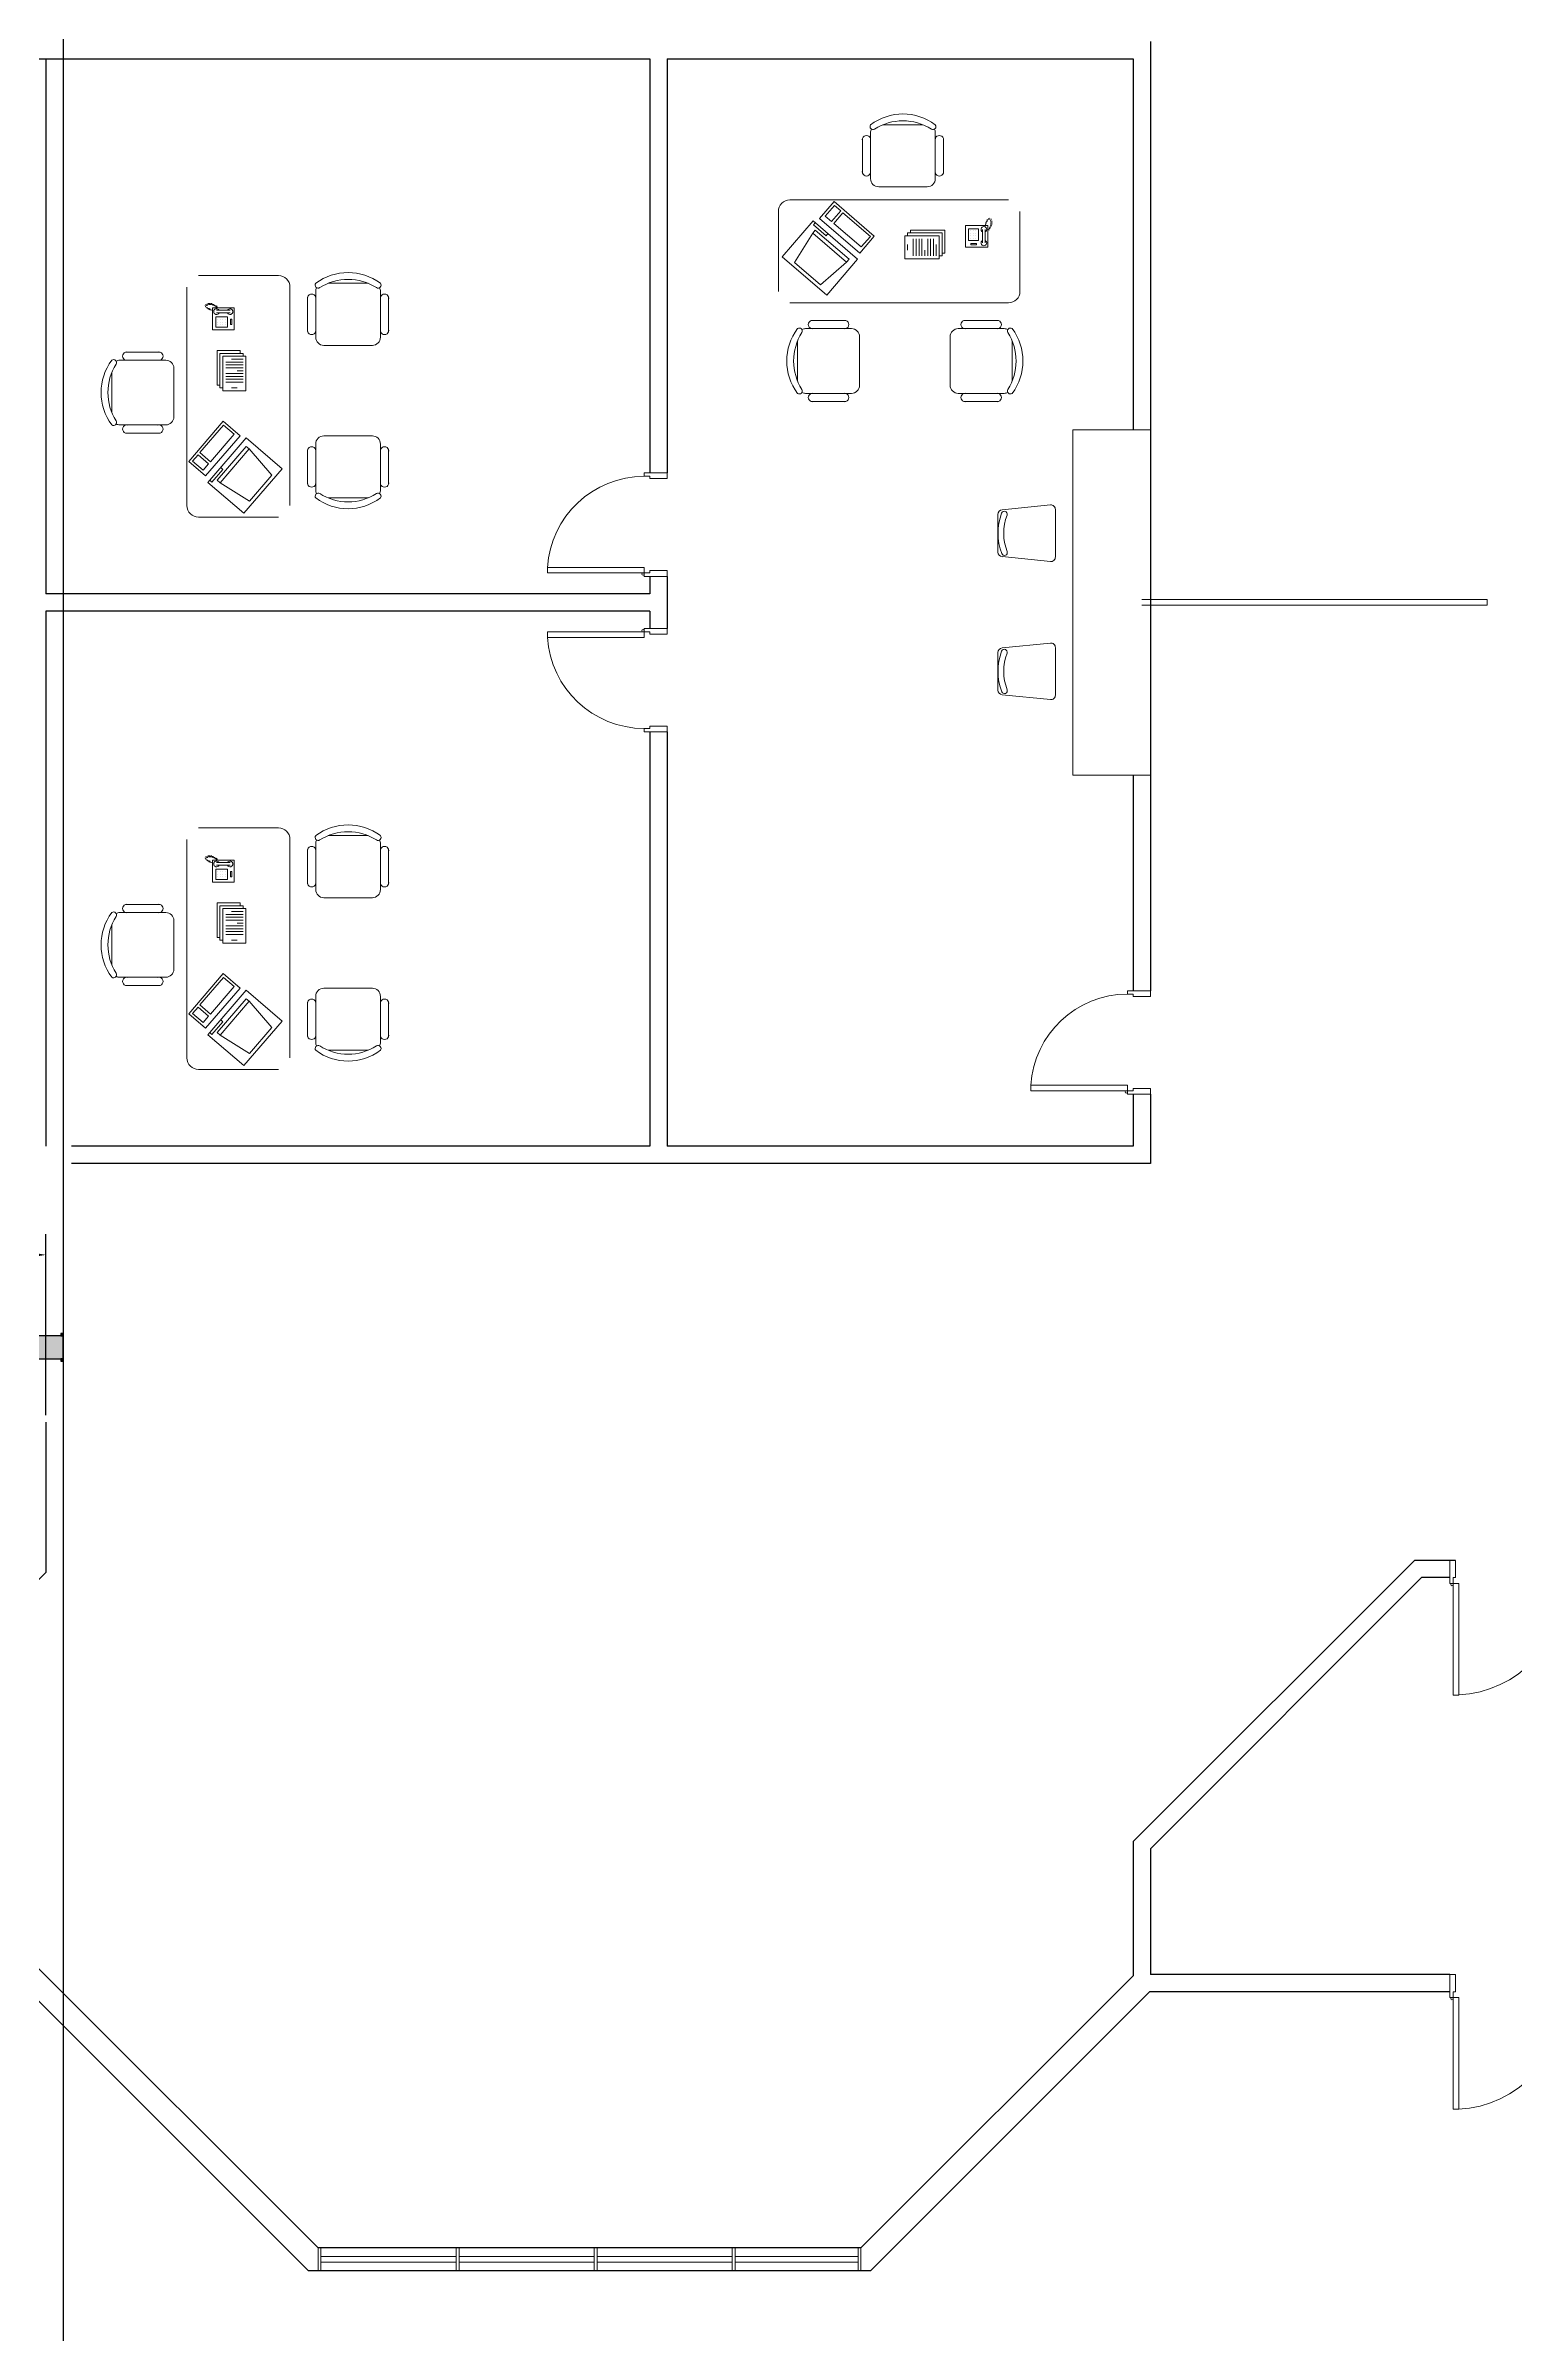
# Model space of a CAD drawing. Extents: x -3700 to 3801, y 313 to 399.
# Drawn here: x 94.27 to 107.04, y 347.95 to 367.84 of the extents above; entities that cross this region are included whole.
import ezdxf
from ezdxf import colors
from ezdxf.entities.mleader import LeaderData, LeaderLine
from ezdxf.math import Vec2, Vec3

# ---------------------------------------------------------------- set-up
doc = ezdxf.new("R2010")
doc.units = 0
doc.header["$LTSCALE"] = 0.15
doc.layers.get('0').update_dxf_attribs({"color": 252})
doc.layers.get('Defpoints').update_dxf_attribs({"color": 252})
for name, color, linetype in [('0 sockets', 252, 'Continuous'), ('0 sound', 252, 'Continuous'), ('0 WIRINF', 2, 'Continuous'), ('bound', 252, 'Continuous'), ('CIRCUIT_PRO_LAYER', 7, 'Continuous'), ('CPTOOLS-TRAY', 1, 'Continuous'), ('sarray', 7, 'Continuous')]:
    doc.layers.add(name, color=color, linetype=linetype)
for name, color, linetype, lineweight in [('anal', 252, 'Continuous', 20), ('DOOR', 252, 'Continuous', 20), ('FUR', 252, 'Continuous', 9), ('sofa', 252, 'Continuous', 9), ('wall', 252, 'Continuous', 30)]:
    doc.layers.add(name, color=color, linetype=linetype, lineweight=lineweight)
doc.dimstyles.get("Standard").update_dxf_attribs({"dimtxt": 0.18, "dimasz": 0.18, "dimexe": 0.18, "dimexo": 0.0625, "dimgap": 0.09, "dimtad": 0, "dimtih": 1, "dimtoh": 1, "dimdec": 4, "dimzin": 0, "dimdsep": 46, "dimtxsty": 'Standard', "dimcen": 0.09, "dimadec": 0, "dimazin": 0, "dimtfac": 1, "dimtdec": 4, "dimtofl": 0, "dimtmove": 0, "dimatfit": 3, "dimfxl": 1, "dimtolj": 1, "dimtzin": 0, "dimarcsym": 0})

# ---------------------------------------------------------------- blocks, each defined once
blk = doc.blocks.new('D200')
at = {"layer": 'DOOR'}
for points in [[(0.03, 0.2), (0.03, 1.17), (0.08, 1.17), (0.08, 0.2)], [(1.97, 0.2), (1.97, 1.17), (1.92, 1.17), (1.92, 0.2)], [(0.03, 0.2), (0, 0.2), (0, 0), (0.05, 0), (0.05, 0.15), (0.03, 0.15)], [(1.97, 0.2), (2, 0.2), (2, 0), (1.95, 0), (1.95, 0.15), (1.97, 0.15)]]:
    blk.add_lwpolyline(points, close=True, dxfattribs=at)
for centre in [(0.02, 0.21), (1.98, 0.21)]:
    blk.add_circle(centre, 0.01, dxfattribs=at)
for centre, start, end in [((0.027, 0.2), 0, 87.0492), ((1.97, 0.2), 92.9508, 180)]:
    blk.add_arc(centre, 0.971, start, end, dxfattribs=at)
blk = doc.blocks.new('CHAIR7')
for p, q in [((0, 9), (0, -9)), ((20, 12), (3, 12)), ((5.12, 15.04), (17.88, 15.04)), ((23, -7.44), (23, 7.44)), ((3, -12), (20, -12)), ((5.12, -15), (17.88, -15))]:
    blk.add_line(p, q)
for centre, radius, start, end in [((3, 9), 3, 90, 180), ((5.56, 13.54), 1.56, 73.7398, 286.2602), ((17.44, 13.54), 1.56, 253.7398, 106.2602), ((20, 9), 3, 62.41556, 90), ((22.34, 11.12), 1.1, 53.30994, 212.02741), ((4.82, 0), 19.64, 327.57575, 32.42425), ((7, 0), 20, 323.1301, 36.8699), ((3, -9), 3, 180, 270), ((5.56, -13.5), 1.56, 73.7398, 286.2602), ((17.44, -13.5), 1.56, 253.7398, 106.2602), ((20, -9), 3, 270, 297.58444), ((22.34, -11.12), 1.1, 147.97259, 306.69006)]:
    blk.add_arc(centre, radius, start, end)
blk = doc.blocks.new('RECTANG')
for p, q in [((1, 1), (0, 1)), ((0, 1), (0, 0)), ((1, 0), (1, 1)), ((0, 0), (1, 0))]:
    blk.add_line(p, q)
blk = doc.blocks.new('FNPHONE')
for p, q in [((-9.1, 0.22), (-9.7, 0.02)), ((-8.9, 0.62), (-9.5, 0.42)), ((-8.7, 1.02), (-9.3, 0.82)), ((-8.5, 1.42), (-9.1, 1.22)), ((-8.3, 1.82), (-8.9, 1.62)), ((-7.14, 0.56), (-7.5, -0.58)), ((-7.29, 6.54), (-7.29, 1.54)), ((-6.29, 6.54), (-6.29, 1.54)), ((-3.87, 4.85), (-3.87, 4.85)), ((-3.87, 3.91), (-3.87, 3.91)), ((-3.87, 2.97), (-3.87, 2.97)), ((-3.87, 2.03), (-3.87, 2.03)), ((-2.94, 4.85), (-2.94, 4.85)), ((-2.94, 3.91), (-2.94, 3.91)), ((-2.94, 2.97), (-2.94, 2.97)), ((-2.94, 2.03), (-2.94, 2.03)), ((-2, 4.85), (-2, 4.85)), ((-2, 3.91), (-2, 3.91)), ((-2, 2.97), (-2, 2.97)), ((-2, 2.03), (-2, 2.03)), ((-9.3, -0.18), (-9.9, -0.38)), ((-9.3, -0.58), (-9.9, -0.78)), ((-9.3, -0.98), (-9.9, -1.18)), ((-9.3, -1.38), (-9.9, -1.58)), ((-9.1, -1.78), (-9.7, -1.98)), ((-8.9, -2.18), (-9.5, -2.38)), ((-8.43, -2.46), (-9.03, -2.66)), ((-7.9, -1.98), (-8.5, -2.18)), ((-7.7, -1.58), (-8.3, -1.78)), ((-7.5, -1.18), (-8.1, -1.38)), ((-7.3, -0.78), (-7.9, -0.98))]:
    blk.add_line(p, q)
for centre, start, end in [((-6.79, 6.54), 298.49146, 241.50854), ((-6.79, 1.54), 118.49146, 61.50854)]:
    blk.add_arc(centre, 1.05, start, end)
for p, xscale, yscale, zscale in [((-8.21, 0), 8.20528234483245, 8.104073169521023, 8.20528234483245), ((-4.81, 1.25), 3.75, 4.375, 3.75), ((-4.03, 6.72), 2.03125, 0.46875, 2.03125)]:
    blk.add_blockref('RECTANG', p, dxfattribs=dict(xscale=xscale, yscale=yscale, zscale=zscale))
blk = doc.blocks.new('IBMAT', base_point=(61, 306))
for p, q in [((75, 307), (75, 306)), ((81, 307), (75, 307)), ((81, 306), (81, 307))]:
    blk.add_line(p, q)
at = {"xscale": 21, "yscale": 17, "zscale": 21}
blk.add_blockref('RECTANG', (61, 306), dxfattribs=at)
blk = doc.blocks.new('KEYBOARD', base_point=(60, 294))
for p, xscale, yscale, zscale in [((60, 294), 19, 8, 19), ((61, 295), 13, 5, 13), ((75, 295), 3, 5, 3)]:
    blk.add_blockref('RECTANG', p, dxfattribs=dict(xscale=xscale, yscale=yscale, zscale=zscale))
blk = doc.blocks.new('FNCOMP')
for p, q in [((-6.64, 16.23), (-8.5, 3.5)), ((6.08, 16.23), (-6.64, 16.23)), ((8, 3.5), (6.08, 16.23)), ((-8.5, 3.5), (-8.5, 2.04)), ((8, 3.5), (-8.5, 3.5)), ((-8.5, 2.04), (8, 2.04)), ((8, 2.04), (8, 3.5))]:
    blk.add_line(p, q)
at = {"xscale": 1.033846153846154, "yscale": 1.033846153846154, "zscale": 1.033846153846154}
for name, p in [('IBMAT', (-10.86, 0)), ('KEYBOARD', (-10.05, -10.5))]:
    blk.add_blockref(name, p, dxfattribs=at)
blk = doc.blocks.new('Ch01')
at = {"layer": 'FUR'}
for p, q in [((-0.499, -0.205), (-0.499, 0.207)), ((-0.455, 0.247), (-0.035, 0.205)), ((0.001, 0.165), (0.001, -0.163)), ((-0.455, -0.244), (-0.035, -0.202))]:
    blk.add_line(p, q, dxfattribs=at)
for centre, radius, start, end in [((-0.459, 0.207), 0.04, 84.2894, 180), ((-0.039, 0.165), 0.04, 0, 84.2894), ((-0.055, 0.168), 0.025, 20.5276, 200.5276), ((-0.499, 0.001), 0.449, 339.1935, 20.5276), ((-0.499, 0.001), 0.499, 339.1935, 20.5276), ((-0.056, -0.167), 0.025, 159.1935, 339.1935), ((-0.039, -0.163), 0.04, 275.7106, 0), ((-0.459, -0.205), 0.04, 180, 275.7106)]:
    blk.add_arc(centre, radius, start, end, dxfattribs=at)
blk = doc.blocks.new('D90')
at = {"layer": 'DOOR'}
for points in [[(0.03, 0.2), (0.03, 1.04), (0.078, 1.04), (0.078, 0.2)], [(0.03, 0.2), (0, 0.2), (0, 0), (0.05, 0), (0.05, 0.15), (0.03, 0.15)], [(0.87, 0.2), (0.9, 0.2), (0.9, 0), (0.85, 0), (0.85, 0.15), (0.87, 0.15)]]:
    blk.add_lwpolyline(points, close=True, dxfattribs=at)
blk.add_circle((0.02, 0.21), 0.01, dxfattribs=at)
blk.add_arc((0.025, 0.197), 0.845, 0.2218, 86.3889, dxfattribs=at)
blk = doc.blocks.new('ARCH')
at = {"layer": 'anal'}
for p, q in [((103.8, 363.025), (106.8, 363.025)), ((103.8, 362.975), (106.8, 362.975)), ((106.8, 363.025), (106.8, 362.975)), ((96.641, 348.7), (96.641, 348.5)), ((96.666, 348.7), (96.666, 348.5)), ((97.841, 348.7), (97.841, 348.5)), ((97.866, 348.7), (97.866, 348.5)), ((99.041, 348.7), (99.041, 348.5)), ((99.066, 348.7), (99.066, 348.5)), ((100.241, 348.7), (100.241, 348.5)), ((100.266, 348.7), (100.266, 348.5)), ((101.334, 348.7), (101.334, 348.5)), ((101.359, 348.7), (101.359, 348.5)), ((96.666, 348.625), (97.837, 348.625)), ((96.666, 348.625), (97.837, 348.625)), ((96.666, 348.575), (97.837, 348.575)), ((96.666, 348.575), (97.837, 348.575)), ((97.866, 348.625), (99.037, 348.625)), ((97.866, 348.625), (99.037, 348.625)), ((97.866, 348.575), (99.037, 348.575)), ((97.866, 348.575), (99.037, 348.575)), ((99.066, 348.625), (100.237, 348.625)), ((99.066, 348.625), (100.237, 348.625)), ((99.066, 348.575), (100.237, 348.575)), ((99.066, 348.575), (100.237, 348.575)), ((100.266, 348.625), (101.334, 348.625)), ((100.266, 348.575), (101.334, 348.575))]:
    blk.add_line(p, q, dxfattribs=at)
at = {"layer": 'bound', "color": 2}
blk.add_lwpolyline([(91.902, 377.348), (94.426, 377.348), (94.426, 312.722), (-14.994, 312.722), (-14.994, 377.09), (94.639, 377.09)], dxfattribs=at)
at = {"layer": 'sofa'}
for p, q in [((102.741, 365.703), (102.741, 366.398)), ((96.297, 365.841), (95.602, 365.841)), ((96.397, 363.841), (96.397, 365.741)), ((100.741, 365.603), (102.641, 365.603)), ((103.2, 364.5), (103.2, 361.5)), ((103.2, 364.5), (103.875, 364.5)), ((103.875, 364.5), (103.875, 361.5)), ((103.875, 361.5), (103.2, 361.5)), ((96.297, 361.041), (95.602, 361.041)), ((96.397, 359.041), (96.397, 360.941))]:
    blk.add_line(p, q, dxfattribs=at)
for points in [[(102.641, 366.498), (100.741, 366.498, 0.414214), (100.641, 366.398), (100.641, 365.703)], [(95.502, 365.741), (95.502, 363.841, 0.414214), (95.602, 363.741), (96.297, 363.741)], [(95.502, 360.941), (95.502, 359.041, 0.414214), (95.602, 358.941), (96.297, 358.941)]]:
    blk.add_lwpolyline(points, format="xyb", dxfattribs=at)
for points in [[(101.739, 365.986), (102.039, 365.986), (102.039, 366.186), (101.739, 366.186), (101.739, 365.986)], [(102.039, 366.011), (102.064, 366.011), (102.064, 366.211), (101.764, 366.211), (101.764, 366.186)], [(102.064, 366.036), (102.089, 366.036), (102.089, 366.236), (101.789, 366.236), (101.789, 366.211)], [(101.814, 366.011), (101.814, 366.161)], [(101.839, 366.011), (101.839, 366.161)], [(101.864, 366.011), (101.864, 366.161)], [(101.889, 366.011), (101.889, 366.161)], [(101.939, 366.011), (101.939, 366.161)], [(101.964, 366.011), (101.964, 366.161)], [(101.989, 366.011), (101.989, 366.161)], [(101.764, 366.061), (101.764, 366.111)], [(101.914, 366.011), (101.914, 366.061)], [(102.014, 366.011), (102.014, 366.111)], [(95.964, 365.164), (95.964, 365.189), (95.764, 365.189), (95.764, 364.889), (95.789, 364.889)], [(95.989, 365.139), (95.989, 365.164), (95.789, 365.164), (95.789, 364.864), (95.814, 364.864)], [(96.014, 364.839), (96.014, 365.139), (95.814, 365.139), (95.814, 364.839), (96.014, 364.839)], [(95.989, 365.089), (95.839, 365.089)], [(95.989, 365.064), (95.839, 365.064)], [(95.989, 365.039), (95.839, 365.039)], [(95.989, 364.989), (95.839, 364.989)], [(95.989, 364.964), (95.839, 364.964)], [(95.989, 364.939), (95.839, 364.939)], [(95.989, 365.114), (95.889, 365.114)], [(95.989, 365.014), (95.939, 365.014)], [(95.989, 364.914), (95.839, 364.914)], [(95.939, 364.864), (95.889, 364.864)], [(95.964, 360.364), (95.964, 360.389), (95.764, 360.389), (95.764, 360.089), (95.789, 360.089)], [(95.989, 360.339), (95.989, 360.364), (95.789, 360.364), (95.789, 360.064), (95.814, 360.064)], [(96.014, 360.039), (96.014, 360.339), (95.814, 360.339), (95.814, 360.039), (96.014, 360.039)], [(95.989, 360.289), (95.839, 360.289)], [(95.989, 360.264), (95.839, 360.264)], [(95.989, 360.239), (95.839, 360.239)], [(95.989, 360.189), (95.839, 360.189)], [(95.989, 360.164), (95.839, 360.164)], [(95.989, 360.314), (95.889, 360.314)], [(95.989, 360.214), (95.939, 360.214)], [(95.989, 360.139), (95.839, 360.139)], [(95.989, 360.114), (95.839, 360.114)], [(95.939, 360.064), (95.889, 360.064)]]:
    blk.add_lwpolyline(points, dxfattribs=at)
for centre, start, end in [((96.297, 365.741), 0, 90), ((102.641, 365.703), 270, 0), ((96.297, 360.941), 0, 90)]:
    blk.add_arc(centre, 0.1, start, end, dxfattribs=at)
at = {"layer": 'wall'}
for p, q in [((94.2, 367.725), (99.525, 367.725)), ((94.275, 367.725), (94.275, 363.075)), ((99.525, 367.725), (99.525, 364.126)), ((99.675, 367.725), (99.675, 364.126)), ((99.675, 367.725), (103.725, 367.725)), ((103.725, 367.725), (103.725, 364.5)), ((103.875, 367.875), (103.875, 359.626)), ((99.525, 363.226), (99.525, 363.075)), ((99.675, 363.226), (99.675, 362.774)), ((99.525, 363.075), (94.275, 363.075)), ((94.275, 362.925), (94.275, 358.275)), ((99.525, 362.925), (94.275, 362.925)), ((99.525, 362.925), (99.525, 362.774)), ((99.525, 361.874), (99.525, 358.275)), ((99.675, 361.874), (99.675, 358.275)), ((103.725, 361.5), (103.725, 359.626)), ((103.725, 358.726), (103.725, 358.275)), ((103.875, 358.726), (103.875, 358.125)), ((99.525, 358.275), (94.5, 358.275)), ((103.725, 358.275), (99.675, 358.275)), ((103.875, 358.125), (94.5, 358.125)), ((94.275, 355.875), (94.275, 354.569)), ((106.169, 354.675), (103.725, 352.231)), ((106.525, 354.675), (106.169, 354.675)), ((94.275, 354.569), (88.231, 348.525)), ((106.231, 354.525), (103.875, 352.169)), ((106.475, 354.525), (106.231, 354.525)), ((103.725, 352.231), (103.725, 351.066)), ((103.875, 352.169), (103.875, 351.075)), ((96.641, 348.7), (94.2, 351.141)), ((103.725, 351.066), (101.359, 348.7)), ((106.475, 351.075), (103.875, 351.075)), ((96.559, 348.5), (94.2, 350.859)), ((103.866, 350.925), (101.441, 348.5)), ((106.475, 350.925), (103.866, 350.925)), ((101.359, 348.7), (96.641, 348.7)), ((101.359, 348.7), (96.641, 348.7)), ((101.359, 348.7), (96.641, 348.7)), ((101.441, 348.5), (96.559, 348.5))]:
    blk.add_line(p, q, dxfattribs=at)
at = {"layer": 'DOOR', "rotation": 90}
for p in [(99.675, 363.226), (103.875, 358.726)]:
    blk.add_blockref('D90', p, dxfattribs=at)
at = {"layer": 'DOOR', "xscale": -1}
for name, p, rotation in [('D90', (99.675, 362.774), 90), ('D200', (106.475, 354.675), 180), ('D200', (106.475, 351.075), 180)]:
    blk.add_blockref(name, p, dxfattribs=dict(at, rotation=rotation))
at = {"layer": 'sofa'}
for name, p, xscale, yscale, zscale, rotation in [('CHAIR7', (101.724, 366.612), 0.0234375, 0.0234375, 0.0234375, 89.99999999999999), ('FNCOMP', (101.136, 366.15), 0.02343749999997079, 0.02343749999997079, 0.02343749999997079, 139.3987053547845), ('FNPHONE', (102.268, 366.277), 0.0234375, 0.0234375, 0.0234375, 180), ('CHAIR7', (96.902, 365.234), -0.0234375, 0.0234375, 0.0234375, 270), ('FNPHONE', (95.723, 365.368), 0.0234375, 0.0234375, 0.0234375, 270), ('CHAIR7', (101.347, 365.098), 0.0234375, 0.0234375, 0.0234375, 180), ('CHAIR7', (102.134, 365.098), -0.0234375, 0.0234375, 0.0234375, 180), ('CHAIR7', (95.388, 364.824), 0.0234375, 0.0234375, 0.0234375, 180), ('FNCOMP', (95.85, 364.236), 0.02343749999997079, 0.02343749999997079, 0.02343749999997079, 229.3987053547845), ('CHAIR7', (96.902, 364.447), 0.0234375, 0.0234375, 0.0234375, 270), ('CHAIR7', (96.902, 360.434), -0.0234375, 0.0234375, 0.0234375, 270), ('FNPHONE', (95.723, 360.568), 0.0234375, 0.0234375, 0.0234375, 270), ('CHAIR7', (95.388, 360.024), 0.0234375, 0.0234375, 0.0234375, 180), ('FNCOMP', (95.85, 359.436), 0.02343749999997079, 0.02343749999997079, 0.02343749999997079, 229.3987053547845), ('CHAIR7', (96.902, 359.647), 0.0234375, 0.0234375, 0.0234375, 270)]:
    blk.add_blockref(name, p, dxfattribs=dict(at, xscale=xscale, yscale=yscale, zscale=zscale, rotation=rotation))
at = {"layer": 'wall', "xscale": -1}
for p in [(102.55, 363.6), (102.55, 362.4)]:
    blk.add_blockref('Ch01', p, dxfattribs=at)
blk = doc.blocks.new('*U154')
at = {"layer": 'CPTOOLS-TRAY'}
h = blk.add_hatch(color=0, dxfattribs=at)
h.dxf.hatch_style = 1
h.paths.add_polyline_path([(0.1, 31.347), (-0.1, 31.347), (-0.1, 0), (0.1, 0)])
at = {"layer": 'CPTOOLS-TRAY', "color": 0}
blk.add_lwpolyline([(0.1, 31.347), (-0.1, 31.347), (-0.1, 0), (0.1, 0)], close=True, dxfattribs=at)
blk = doc.blocks.new('X4I0P7S6Y6')
at = {"layer": '0 sound', "color": 0, "rotation": 90}
blk.add_blockref('*U154', (94.426, 356.527), dxfattribs=at)
blk = doc.blocks.new('SUPPORT')
at = {"layer": 'CIRCUIT_PRO_LAYER'}
h = blk.add_hatch(dxfattribs=at)
h.set_pattern_fill('ANSI31', color=6, scale=0.0066667)
h.paths.add_polyline_path([(0.5, -0.5), (0.5, 0.5), (-0.5, 0.5), (-0.5, -0.5)])
at = {"layer": 'CIRCUIT_PRO_LAYER', "color": 6}
blk.add_lwpolyline([(-0.5, -0.5), (0.5, -0.5), (0.5, 0.5), (-0.5, 0.5)], close=True, dxfattribs=at)
blk = doc.blocks.new('*U159')
at = {"layer": '0 sound', "color": 3, "xscale": 0.02, "yscale": 0.02, "zscale": 0.02}
blk.add_blockref('SUPPORT', (0, 0), dxfattribs=at)
blk = doc.blocks.new('*U160')
at = {"layer": 'sarray', "color": 0, "linetype": 'ByBlock', "lineweight": -2, "transparency": 16777216}
for p in [(0, 0.22), (0, 0)]:
    blk.add_blockref('*U159', p, dxfattribs=at)
blk = doc.blocks.new('*D232')
at = {"layer": '0 sound', "color": 0, "lineweight": -2, "transparency": 16777216}
for p, q in [((87.119, 357.29), (87.119, 357.51)), ((94.275, 355.938), (94.275, 357.51)), ((87.299, 357.33), (90.217, 357.33)), ((94.095, 357.33), (91.177, 357.33))]:
    blk.add_line(p, q, dxfattribs=at)
at = {"layer": '0 sound', "color": 0, "transparency": 16777216}
for points in [[(87.299, 357.36), (87.299, 357.3), (87.119, 357.33)], [(94.095, 357.36), (94.095, 357.3), (94.275, 357.33)]]:
    blk.add_solid(points, dxfattribs=at)
at = {"layer": 'Defpoints', "color": 0, "transparency": 16777216}
for p in [(87.119, 357.227), (94.275, 357.33), (94.275, 355.875)]:
    blk.add_point(p, dxfattribs=at)
at = {"layer": '0 sound', "color": 0, "transparency": 16777216, "insert": (90.697, 357.33), "char_height": 0.18, "attachment_point": 5}
blk.add_mtext('\\A1;7.1561', dxfattribs=at)

msp = doc.modelspace()

# ---------------------------------------------------------------- block references
at = {"layer": '0 sockets', "color": 3}
msp.add_blockref('ARCH', (0, 0), dxfattribs=at)
at = {"layer": '0 sound', "color": 1}
msp.add_blockref('X4I0P7S6Y6', (0, 0), dxfattribs=at)
at = {"layer": 'sarray', "color": 3, "rotation": 180}
msp.add_blockref('*U160', (94.41578, 356.63677), dxfattribs=at)

# ---------------------------------------------------------------- dimensions: what is measured, and where the dimension line sits
at = {"layer": '0 sound', "color": 3}
dim = msp.add_linear_dim(base=(94.275, 357.33012), p1=(87.11891, 357.22745), p2=(94.275, 355.875), dimstyle='Standard', dxfattribs=at)
dim.commit()
dim.dimension.update_dxf_attribs({"geometry": '*D232', "text_midpoint": (90.69696, 357.33012)})

# ---------------------------------------------------------------- leaders
at = {"layer": '0 WIRINF', "color": 3}
ml = msp.add_multileader_mtext('Standard', dxfattribs=at)
ml.set_content(' UTP CAT6 CABLE\\P?20 MM EXPOSED UPVC COND\\PTYPICAL', color=3)
ml.set_leader_properties()
ml.build(insert=Vec2(0, 0))
ml.multileader.update_dxf_attribs({"text_right_attachment_type": 6, "dogleg_length": 0.05, "arrow_head_size": 0.2})
ctx = ml.context
ctx.base_point, ctx.char_height, ctx.arrow_head_size, ctx.landing_gap_size = Vec3(88.26871, 358.52541), 0.05, 0.2, 0.01
ctx.right_attachment = 6
notes = []
notes.append((ctx, [(0, (1, 1, 0), (88.21871, 358.52541), (1, 0), 0.05, [(0, [(87.11891, 358.04087)], 0, [])])]))
ctx.mtext.insert, ctx.mtext.width, ctx.mtext.flow_direction = Vec3(88.27871, 358.55041), 3712.5, 5
ml = msp.add_multileader_mtext('Standard', dxfattribs=at)
ml.set_content(' UTP CAT6 CABLE\\P?20 MM EXPOSED UPVC COND\\PTYPICAL', color=3)
ml.set_leader_properties()
ml.build(insert=Vec2(0, 0))
ml.multileader.update_dxf_attribs({"text_right_attachment_type": 6, "dogleg_length": 0.05, "arrow_head_size": 0.2})
ctx = ml.context
ctx.base_point, ctx.char_height, ctx.arrow_head_size, ctx.landing_gap_size = Vec3(65.375, 358.275), 0.05, 0.2, 0.01
ctx.right_attachment = 6
notes.append((ctx, [(0, (1, 1, 0), (65.325, 358.275), (1, 0), 0.05, [(0, [(63.42015, 357.745)], 0, [])])]))
ctx.mtext.insert, ctx.mtext.width, ctx.mtext.flow_direction = Vec3(65.385, 358.3), 3712.5, 5
ml = msp.add_multileader_mtext('Standard', dxfattribs=at)
ml.set_content(' UTP CAT6 CABLE\\P?20 MM EXPOSED UPVC COND\\PTYPICAL', color=3)
ml.set_leader_properties()
ml.build(insert=Vec2(0, 0))
ml.multileader.update_dxf_attribs({"text_right_attachment_type": 6, "dogleg_length": 0.05, "arrow_head_size": 0.2})
ctx = ml.context
ctx.base_point, ctx.char_height, ctx.arrow_head_size, ctx.landing_gap_size = Vec3(16.62424, 350.01535), 0.05, 0.2, 0.01
ctx.right_attachment = 6
notes.append((ctx, [(0, (1, 1, 0), (16.57424, 350.01535), (1, 0), 0.05, [(0, [(15.77924, 349.09869)], 0, [])])]))
ctx.mtext.insert, ctx.mtext.width, ctx.mtext.flow_direction = Vec3(16.63424, 350.04035), 3712.5, 5
for ctx, leaders in notes:
    for number, flags, end, landing, length, lines in leaders:
        leader = LeaderData()
        leader.index, (leader.has_last_leader_line, leader.has_dogleg_vector, leader.attachment_direction) = number, flags
        leader.last_leader_point, leader.dogleg_vector, leader.dogleg_length = Vec3(end), Vec3(landing), length
        for number, points, colour, breaks in lines:
            line = LeaderLine()
            line.index, line.vertices, line.color, line.breaks = number, Vec3.list(points), colors.encode_raw_color(colour), breaks
            leader.lines.append(line)
        ctx.leaders.append(leader)

doc.saveas('drawing.dxf')
